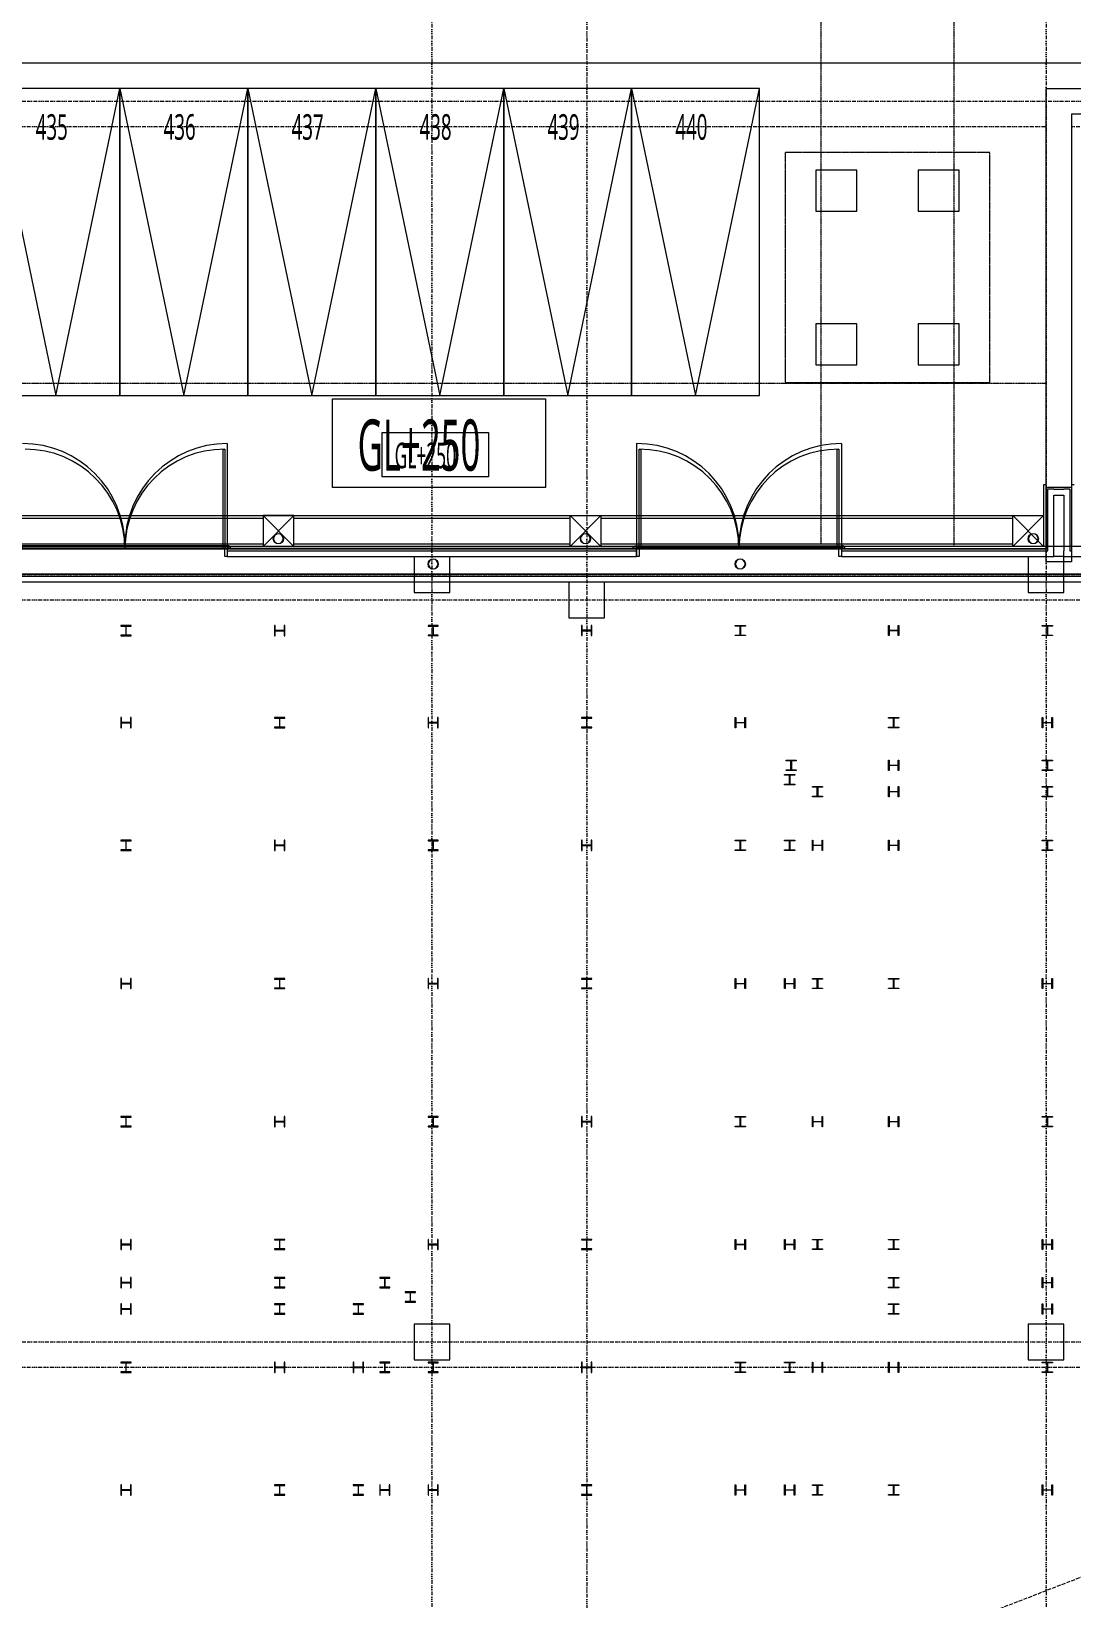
# Model space of a CAD drawing. Extents: x -168053 to 290600, y -560063 to 131745.
# Drawn here: x 128349 to 148676, y 70477 to 101111 of the extents above; entities that cross this region are included whole.
import ezdxf

# ---------------------------------------------------------------- set-up
doc = ezdxf.new("R2010")
doc.units = 0
doc.header["$LTSCALE"] = 250
doc.set_wipeout_variables(frame=1)
for name, pattern in [('H12PL1$0$DOTK1', [0.01, 0.005, -0.005]), ('H12PL1$0$HIDDEN', [0.4, 0.3, -0.1]), ('H12PL1$0$HIDDENK2', [0.05, 0.025, -0.025]), ('H12PL1$0$JJP_三點線', [0.9, 0.3, -0.15, 0, -0.15, 0, -0.15, 0, -0.15]), ('H12PL1$0$Wipeout_Contour', [1, 0, -1]), ('H12PL25$0$JJP_三點線', [0.9, 0.3, -0.15, 0, -0.15, 0, -0.15, 0, -0.15])]:
    doc.linetypes.add(name, pattern=pattern)
for name, color, linetype in [('H12PL1$0$A-OBJE-2D', 252, 'Continuous'), ('H12PL1$0$A-OBJE-MEP', 252, 'Continuous'), ('H12PL1$0$A-WALL-EX', 252, 'Continuous'), ('H12PL1$0$Door', 252, 'Continuous'), ('H12PL1$0$Hattch', 252, 'Continuous'), ('H12PL1$0$L10_14_200_LEVEL', 252, 'Continuous'), ('H12PL1$0$L10_14_DRAN', 252, 'Continuous'), ('H12PL1$0$L10_14_KABE1', 252, 'Continuous'), ('H12PL1$0$L10_14_LEVEL', 252, 'Continuous'), ('H12PL1$0$L10_14_PKG', 252, 'Continuous'), ('H12PL1$0$L10_14_PKG-NN', 252, 'Continuous'), ('H12PL1$0$L10_14_SIAGE1', 252, 'Continuous'), ('H12PL1$0$L10_14_SITE', 252, 'Continuous'), ('H12PL1$0$L10_14_SUGATA2', 252, 'Continuous'), ('H12PL1$0$L10_14_SUGATA3', 252, 'Continuous'), ('H12PL1$0$L10_14_SUGATAD', 252, 'Continuous'), ('H12PL1$0$L10_14_TATEGU1', 252, 'Continuous'), ('H12PL1$0$L10_14_TATEGU3', 252, 'Continuous'), ('H12PL1$0$L10_14_渡り廊下', 252, 'Continuous'), ('H12PL1$0$S-COL', 252, 'Continuous'), ('H12PL1$0$S-FNDN', 252, 'Continuous'), ('H12PL1$0$S-GRID', 252, 'Continuous'), ('H12PL25$0$A-OBJE-MEP', 252, 'Continuous'), ('H12PL25$0$A-WALL-EX', 252, 'Continuous'), ('H12PL25$0$S-COL', 252, 'Continuous'), ('H12PL25$0$S-GRID', 252, 'Continuous')]:
    doc.layers.add(name, color=color, linetype=linetype)
doc.styles.add('H12PL1$0$Standard', font='', dxfattribs={"width": 0.8})
doc.styles.get('H12PL1$0$Standard').set_extended_font_data('Microsoft JhengHei')

# ---------------------------------------------------------------- blocks, each defined once
blk = doc.blocks.new('H12PL25')
at = {"layer": 'H12PL25$0$A-OBJE-MEP', "lineweight": 0, "flags": 128}
for points in [[(136295, 90700, 1), (136105, 90700, 1)], [(142295, 90700, 1), (142105, 90700, 1)]]:
    blk.add_lwpolyline(points, format="xyb", close=True, dxfattribs=at)
at = {"layer": 'H12PL25$0$A-OBJE-MEP', "lineweight": 0}
for centre in [(136200, 90700), (142200, 90700)]:
    blk.add_circle(centre, 100, dxfattribs=at)
at = {"layer": 'H12PL25$0$A-WALL-EX', "lineweight": 0}
blk.add_line((127200, 90465), (151200, 90465), dxfattribs=at)
at = {"layer": 'H12PL25$0$A-WALL-EX', "lineweight": 0, "flags": 128}
for points in [[(127200, 90500), (151200, 90500)], [(127200, 90500), (151200, 90500)], [(127200, 90500), (151200, 90500)], [(151200, 90500), (127200, 90500)], [(127050, 90350), (151350, 90350)]]:
    blk.add_lwpolyline(points, dxfattribs=at)
at = {"layer": 'H12PL25$0$S-COL', "lineweight": 0, "flags": 128}
blk.add_lwpolyline([(138850, 90350), (138850, 89650), (139550, 89650), (139550, 90350)], dxfattribs=at)
for points in [[(130300, 89299.5), (130300, 89311.5), (130217, 89311.5, -0.41421356), (130204, 89324.5), (130204, 89474.5, -0.41421356), (130217, 89487.5), (130300, 89487.5), (130300, 89499.5), (130100, 89499.5), (130100, 89487.5), (130183, 89487.5, -0.41421356), (130196, 89474.5), (130196, 89324.5, -0.41421356), (130183, 89311.5), (130100, 89311.5), (130100, 89299.5)], [(133300, 89499.5), (133288, 89499.5), (133288, 89416.5, -0.41421356), (133275, 89403.5), (133125, 89403.5, -0.41421356), (133112, 89416.5), (133112, 89499.5), (133100, 89499.5), (133100, 89299.5), (133112, 89299.5), (133112, 89382.5, -0.41421356), (133125, 89395.5), (133275, 89395.5, -0.41421356), (133288, 89382.5), (133288, 89299.5), (133300, 89299.5)], [(136300, 89300), (136300, 89312), (136217, 89312, -0.41421356), (136204, 89325), (136204, 89475, -0.41421356), (136217, 89488), (136300, 89488), (136300, 89500), (136100, 89500), (136100, 89488), (136183, 89488, -0.41421356), (136196, 89475), (136196, 89325, -0.41421356), (136183, 89312), (136100, 89312), (136100, 89300)], [(139300, 89500), (139288, 89500), (139288, 89417, -0.41421356), (139275, 89404), (139125, 89404, -0.41421356), (139112, 89417), (139112, 89500), (139100, 89500), (139100, 89300), (139112, 89300), (139112, 89383, -0.41421356), (139125, 89396), (139275, 89396, -0.41421356), (139288, 89383), (139288, 89300), (139300, 89300)], [(142100, 89300), (142100, 89312), (142183, 89312, 0.41421356), (142196, 89325), (142196, 89475, 0.41421356), (142183, 89488), (142100, 89488), (142100, 89500), (142300, 89500), (142300, 89488), (142217, 89488, 0.41421356), (142204, 89475), (142204, 89325, 0.41421356), (142217, 89312), (142300, 89312), (142300, 89300)], [(145100, 89500), (145112, 89500), (145112, 89417, 0.41421356), (145125, 89404), (145275, 89404, 0.41421356), (145288, 89417), (145288, 89500), (145300, 89500), (145300, 89300), (145288, 89300), (145288, 89383, 0.41421356), (145275, 89396), (145125, 89396, 0.41421356), (145112, 89383), (145112, 89300), (145100, 89300)], [(148100, 89300), (148100, 89312), (148183, 89312, 0.41421356), (148196, 89325), (148196, 89475, 0.41421356), (148183, 89488), (148100, 89488), (148100, 89500), (148300, 89500), (148300, 89488), (148217, 89488, 0.41421356), (148204, 89475), (148204, 89325, 0.41421356), (148217, 89312), (148300, 89312), (148300, 89300)], [(130300, 87700), (130288, 87700), (130288, 87617, -0.41421356), (130275, 87604), (130125, 87604, -0.41421356), (130112, 87617), (130112, 87700), (130100, 87700), (130100, 87500), (130112, 87500), (130112, 87583, -0.41421356), (130125, 87596), (130275, 87596, -0.41421356), (130288, 87583), (130288, 87500), (130300, 87500)], [(133300, 87500), (133300, 87512), (133217, 87512, -0.41421356), (133204, 87525), (133204, 87675, -0.41421356), (133217, 87688), (133300, 87688), (133300, 87700), (133100, 87700), (133100, 87688), (133183, 87688, -0.41421356), (133196, 87675), (133196, 87525, -0.41421356), (133183, 87512), (133100, 87512), (133100, 87500)], [(136300, 87700), (136288, 87700), (136288, 87617, -0.41421356), (136275, 87604), (136125, 87604, -0.41421356), (136112, 87617), (136112, 87700), (136100, 87700), (136100, 87500), (136112, 87500), (136112, 87583, -0.41421356), (136125, 87596), (136275, 87596, -0.41421356), (136288, 87583), (136288, 87500), (136300, 87500)], [(139300, 87500), (139300, 87512), (139217, 87512, -0.41421356), (139204, 87525), (139204, 87675, -0.41421356), (139217, 87688), (139300, 87688), (139300, 87700), (139100, 87700), (139100, 87688), (139183, 87688, -0.41421356), (139196, 87675), (139196, 87525, -0.41421356), (139183, 87512), (139100, 87512), (139100, 87500)], [(142100, 87700), (142112, 87700), (142112, 87617, 0.41421356), (142125, 87604), (142275, 87604, 0.41421356), (142288, 87617), (142288, 87700), (142300, 87700), (142300, 87500), (142288, 87500), (142288, 87583, 0.41421356), (142275, 87596), (142125, 87596, 0.41421356), (142112, 87583), (142112, 87500), (142100, 87500)], [(145100, 87500), (145100, 87512), (145183, 87512, 0.41421356), (145196, 87525), (145196, 87675, 0.41421356), (145183, 87688), (145100, 87688), (145100, 87700), (145300, 87700), (145300, 87688), (145217, 87688, 0.41421356), (145204, 87675), (145204, 87525, 0.41421356), (145217, 87512), (145300, 87512), (145300, 87500)], [(148100, 87700), (148112, 87700), (148112, 87617, 0.41421356), (148125, 87604), (148275, 87604, 0.41421356), (148288, 87617), (148288, 87700), (148300, 87700), (148300, 87500), (148288, 87500), (148288, 87583, 0.41421356), (148275, 87596), (148125, 87596, 0.41421356), (148112, 87583), (148112, 87500), (148100, 87500)], [(143095, 86665), (143095, 86677), (143178, 86677, 0.41421356), (143191, 86690), (143191, 86840, 0.41421356), (143178, 86853), (143095, 86853), (143095, 86865), (143295, 86865), (143295, 86853), (143212, 86853, 0.41421356), (143199, 86840), (143199, 86690, 0.41421356), (143212, 86677), (143295, 86677), (143295, 86665)], [(145100, 86865), (145112, 86865), (145112, 86782, 0.41421356), (145125, 86769), (145275, 86769, 0.41421356), (145288, 86782), (145288, 86865), (145300, 86865), (145300, 86665), (145288, 86665), (145288, 86748, 0.41421356), (145275, 86761), (145125, 86761, 0.41421356), (145112, 86748), (145112, 86665), (145100, 86665)], [(148100, 86665), (148100, 86677), (148183, 86677, 0.41421356), (148196, 86690), (148196, 86840, 0.41421356), (148183, 86853), (148100, 86853), (148100, 86865), (148300, 86865), (148300, 86853), (148217, 86853, 0.41421356), (148204, 86840), (148204, 86690, 0.41421356), (148217, 86677), (148300, 86677), (148300, 86665)], [(143065, 86385), (143065, 86397), (143148, 86397, 0.41421356), (143161, 86410), (143161, 86560, 0.41421356), (143148, 86573), (143065, 86573), (143065, 86585), (143265, 86585), (143265, 86573), (143182, 86573, 0.41421356), (143169, 86560), (143169, 86410, 0.41421356), (143182, 86397), (143265, 86397), (143265, 86385)], [(143610, 86150), (143610, 86162), (143693, 86162, 0.41421356), (143706, 86175), (143706, 86325, 0.41421356), (143693, 86338), (143610, 86338), (143610, 86350), (143810, 86350), (143810, 86338), (143727, 86338, 0.41421356), (143714, 86325), (143714, 86175, 0.41421356), (143727, 86162), (143810, 86162), (143810, 86150)], [(145100, 86350), (145112, 86350), (145112, 86267, 0.41421356), (145125, 86254), (145275, 86254, 0.41421356), (145288, 86267), (145288, 86350), (145300, 86350), (145300, 86150), (145288, 86150), (145288, 86233, 0.41421356), (145275, 86246), (145125, 86246, 0.41421356), (145112, 86233), (145112, 86150), (145100, 86150)], [(148100, 86150), (148100, 86162), (148183, 86162, 0.41421356), (148196, 86175), (148196, 86325, 0.41421356), (148183, 86338), (148100, 86338), (148100, 86350), (148300, 86350), (148300, 86338), (148217, 86338, 0.41421356), (148204, 86325), (148204, 86175, 0.41421356), (148217, 86162), (148300, 86162), (148300, 86150)], [(130300, 85100), (130300, 85112), (130217, 85112, -0.41421356), (130204, 85125), (130204, 85275, -0.41421356), (130217, 85288), (130300, 85288), (130300, 85300), (130100, 85300), (130100, 85288), (130183, 85288, -0.41421356), (130196, 85275), (130196, 85125, -0.41421356), (130183, 85112), (130100, 85112), (130100, 85100)], [(133300, 85300), (133288, 85300), (133288, 85217, -0.41421356), (133275, 85204), (133125, 85204, -0.41421356), (133112, 85217), (133112, 85300), (133100, 85300), (133100, 85100), (133112, 85100), (133112, 85183, -0.41421356), (133125, 85196), (133275, 85196, -0.41421356), (133288, 85183), (133288, 85100), (133300, 85100)], [(136300, 85100), (136300, 85112), (136217, 85112, -0.41421356), (136204, 85125), (136204, 85275, -0.41421356), (136217, 85288), (136300, 85288), (136300, 85300), (136100, 85300), (136100, 85288), (136183, 85288, -0.41421356), (136196, 85275), (136196, 85125, -0.41421356), (136183, 85112), (136100, 85112), (136100, 85100)], [(139300, 85300), (139288, 85300), (139288, 85217, -0.41421356), (139275, 85204), (139125, 85204, -0.41421356), (139112, 85217), (139112, 85300), (139100, 85300), (139100, 85100), (139112, 85100), (139112, 85183, -0.41421356), (139125, 85196), (139275, 85196, -0.41421356), (139288, 85183), (139288, 85100), (139300, 85100)], [(142100, 85100), (142100, 85112), (142183, 85112, 0.41421356), (142196, 85125), (142196, 85275, 0.41421356), (142183, 85288), (142100, 85288), (142100, 85300), (142300, 85300), (142300, 85288), (142217, 85288, 0.41421356), (142204, 85275), (142204, 85125, 0.41421356), (142217, 85112), (142300, 85112), (142300, 85100)], [(143065, 85100), (143065, 85112), (143148, 85112, 0.41421356), (143161, 85125), (143161, 85275, 0.41421356), (143148, 85288), (143065, 85288), (143065, 85300), (143265, 85300), (143265, 85288), (143182, 85288, 0.41421356), (143169, 85275), (143169, 85125, 0.41421356), (143182, 85112), (143265, 85112), (143265, 85100)], [(143610, 85300), (143622, 85300), (143622, 85217, 0.41421356), (143635, 85204), (143785, 85204, 0.41421356), (143798, 85217), (143798, 85300), (143810, 85300), (143810, 85100), (143798, 85100), (143798, 85183, 0.41421356), (143785, 85196), (143635, 85196, 0.41421356), (143622, 85183), (143622, 85100), (143610, 85100)], [(145100, 85300), (145112, 85300), (145112, 85217, 0.41421356), (145125, 85204), (145275, 85204, 0.41421356), (145288, 85217), (145288, 85300), (145300, 85300), (145300, 85100), (145288, 85100), (145288, 85183, 0.41421356), (145275, 85196), (145125, 85196, 0.41421356), (145112, 85183), (145112, 85100), (145100, 85100)], [(148100, 85100), (148100, 85112), (148183, 85112, 0.41421356), (148196, 85125), (148196, 85275, 0.41421356), (148183, 85288), (148100, 85288), (148100, 85300), (148300, 85300), (148300, 85288), (148217, 85288, 0.41421356), (148204, 85275), (148204, 85125, 0.41421356), (148217, 85112), (148300, 85112), (148300, 85100)], [(130300, 82600), (130288, 82600), (130288, 82517, -0.41421356), (130275, 82504), (130125, 82504, -0.41421356), (130112, 82517), (130112, 82600), (130100, 82600), (130100, 82400), (130112, 82400), (130112, 82483, -0.41421356), (130125, 82496), (130275, 82496, -0.41421356), (130288, 82483), (130288, 82400), (130300, 82400)], [(133300, 82400), (133300, 82412), (133217, 82412, -0.41421356), (133204, 82425), (133204, 82575, -0.41421356), (133217, 82588), (133300, 82588), (133300, 82600), (133100, 82600), (133100, 82588), (133183, 82588, -0.41421356), (133196, 82575), (133196, 82425, -0.41421356), (133183, 82412), (133100, 82412), (133100, 82400)], [(136300, 82600), (136288, 82600), (136288, 82517, -0.41421356), (136275, 82504), (136125, 82504, -0.41421356), (136112, 82517), (136112, 82600), (136100, 82600), (136100, 82400), (136112, 82400), (136112, 82483, -0.41421356), (136125, 82496), (136275, 82496, -0.41421356), (136288, 82483), (136288, 82400), (136300, 82400)], [(139300, 82400), (139300, 82412), (139217, 82412, -0.41421356), (139204, 82425), (139204, 82575, -0.41421356), (139217, 82588), (139300, 82588), (139300, 82600), (139100, 82600), (139100, 82588), (139183, 82588, -0.41421356), (139196, 82575), (139196, 82425, -0.41421356), (139183, 82412), (139100, 82412), (139100, 82400)], [(142100, 82600), (142112, 82600), (142112, 82517, 0.41421356), (142125, 82504), (142275, 82504, 0.41421356), (142288, 82517), (142288, 82600), (142300, 82600), (142300, 82400), (142288, 82400), (142288, 82483, 0.41421356), (142275, 82496), (142125, 82496, 0.41421356), (142112, 82483), (142112, 82400), (142100, 82400)], [(143065, 82600), (143077, 82600), (143077, 82517, 0.41421356), (143090, 82504), (143240, 82504, 0.41421356), (143253, 82517), (143253, 82600), (143265, 82600), (143265, 82400), (143253, 82400), (143253, 82483, 0.41421356), (143240, 82496), (143090, 82496, 0.41421356), (143077, 82483), (143077, 82400), (143065, 82400)], [(143610, 82400), (143610, 82412), (143693, 82412, 0.41421356), (143706, 82425), (143706, 82575, 0.41421356), (143693, 82588), (143610, 82588), (143610, 82600), (143810, 82600), (143810, 82588), (143727, 82588, 0.41421356), (143714, 82575), (143714, 82425, 0.41421356), (143727, 82412), (143810, 82412), (143810, 82400)], [(145100, 82400), (145100, 82412), (145183, 82412, 0.41421356), (145196, 82425), (145196, 82575, 0.41421356), (145183, 82588), (145100, 82588), (145100, 82600), (145300, 82600), (145300, 82588), (145217, 82588, 0.41421356), (145204, 82575), (145204, 82425, 0.41421356), (145217, 82412), (145300, 82412), (145300, 82400)], [(148100, 82600), (148112, 82600), (148112, 82517, 0.41421356), (148125, 82504), (148275, 82504, 0.41421356), (148288, 82517), (148288, 82600), (148300, 82600), (148300, 82400), (148288, 82400), (148288, 82483, 0.41421356), (148275, 82496), (148125, 82496, 0.41421356), (148112, 82483), (148112, 82400), (148100, 82400)], [(130300, 79700), (130300, 79712), (130217, 79712, -0.41421356), (130204, 79725), (130204, 79875, -0.41421356), (130217, 79888), (130300, 79888), (130300, 79900), (130100, 79900), (130100, 79888), (130183, 79888, -0.41421356), (130196, 79875), (130196, 79725, -0.41421356), (130183, 79712), (130100, 79712), (130100, 79700)], [(133300, 79900), (133288, 79900), (133288, 79817, -0.41421356), (133275, 79804), (133125, 79804, -0.41421356), (133112, 79817), (133112, 79900), (133100, 79900), (133100, 79700), (133112, 79700), (133112, 79783, -0.41421356), (133125, 79796), (133275, 79796, -0.41421356), (133288, 79783), (133288, 79700), (133300, 79700)], [(136300, 79700), (136300, 79712), (136217, 79712, -0.41421356), (136204, 79725), (136204, 79875, -0.41421356), (136217, 79888), (136300, 79888), (136300, 79900), (136100, 79900), (136100, 79888), (136183, 79888, -0.41421356), (136196, 79875), (136196, 79725, -0.41421356), (136183, 79712), (136100, 79712), (136100, 79700)], [(139300, 79900), (139288, 79900), (139288, 79817, -0.41421356), (139275, 79804), (139125, 79804, -0.41421356), (139112, 79817), (139112, 79900), (139100, 79900), (139100, 79700), (139112, 79700), (139112, 79783, -0.41421356), (139125, 79796), (139275, 79796, -0.41421356), (139288, 79783), (139288, 79700), (139300, 79700)], [(142100, 79700), (142100, 79712), (142183, 79712, 0.41421356), (142196, 79725), (142196, 79875, 0.41421356), (142183, 79888), (142100, 79888), (142100, 79900), (142300, 79900), (142300, 79888), (142217, 79888, 0.41421356), (142204, 79875), (142204, 79725, 0.41421356), (142217, 79712), (142300, 79712), (142300, 79700)], [(143610, 79900), (143622, 79900), (143622, 79817, 0.41421356), (143635, 79804), (143785, 79804, 0.41421356), (143798, 79817), (143798, 79900), (143810, 79900), (143810, 79700), (143798, 79700), (143798, 79783, 0.41421356), (143785, 79796), (143635, 79796, 0.41421356), (143622, 79783), (143622, 79700), (143610, 79700)], [(145100, 79900), (145112, 79900), (145112, 79817, 0.41421356), (145125, 79804), (145275, 79804, 0.41421356), (145288, 79817), (145288, 79900), (145300, 79900), (145300, 79700), (145288, 79700), (145288, 79783, 0.41421356), (145275, 79796), (145125, 79796, 0.41421356), (145112, 79783), (145112, 79700), (145100, 79700)], [(148100, 79700), (148100, 79712), (148183, 79712, 0.41421356), (148196, 79725), (148196, 79875, 0.41421356), (148183, 79888), (148100, 79888), (148100, 79900), (148300, 79900), (148300, 79888), (148217, 79888, 0.41421356), (148204, 79875), (148204, 79725, 0.41421356), (148217, 79712), (148300, 79712), (148300, 79700)], [(130300, 77500), (130288, 77500), (130288, 77417, -0.41421356), (130275, 77404), (130125, 77404, -0.41421356), (130112, 77417), (130112, 77500), (130100, 77500), (130100, 77300), (130112, 77300), (130112, 77383, -0.41421356), (130125, 77396), (130275, 77396, -0.41421356), (130288, 77383), (130288, 77300), (130300, 77300)], [(133300, 77300), (133300, 77312), (133217, 77312, -0.41421356), (133204, 77325), (133204, 77475, -0.41421356), (133217, 77488), (133300, 77488), (133300, 77500), (133100, 77500), (133100, 77488), (133183, 77488, -0.41421356), (133196, 77475), (133196, 77325, -0.41421356), (133183, 77312), (133100, 77312), (133100, 77300)], [(136300, 77500), (136288, 77500), (136288, 77417, -0.41421356), (136275, 77404), (136125, 77404, -0.41421356), (136112, 77417), (136112, 77500), (136100, 77500), (136100, 77300), (136112, 77300), (136112, 77383, -0.41421356), (136125, 77396), (136275, 77396, -0.41421356), (136288, 77383), (136288, 77300), (136300, 77300)], [(139300, 77300), (139300, 77312), (139217, 77312, -0.41421356), (139204, 77325), (139204, 77475, -0.41421356), (139217, 77488), (139300, 77488), (139300, 77500), (139100, 77500), (139100, 77488), (139183, 77488, -0.41421356), (139196, 77475), (139196, 77325, -0.41421356), (139183, 77312), (139100, 77312), (139100, 77300)], [(142100, 77500), (142112, 77500), (142112, 77417, 0.41421356), (142125, 77404), (142275, 77404, 0.41421356), (142288, 77417), (142288, 77500), (142300, 77500), (142300, 77300), (142288, 77300), (142288, 77383, 0.41421356), (142275, 77396), (142125, 77396, 0.41421356), (142112, 77383), (142112, 77300), (142100, 77300)], [(143065, 77500), (143077, 77500), (143077, 77417, 0.41421356), (143090, 77404), (143240, 77404, 0.41421356), (143253, 77417), (143253, 77500), (143265, 77500), (143265, 77300), (143253, 77300), (143253, 77383, 0.41421356), (143240, 77396), (143090, 77396, 0.41421356), (143077, 77383), (143077, 77300), (143065, 77300)], [(143610, 77300), (143610, 77312), (143693, 77312, 0.41421356), (143706, 77325), (143706, 77475, 0.41421356), (143693, 77488), (143610, 77488), (143610, 77500), (143810, 77500), (143810, 77488), (143727, 77488, 0.41421356), (143714, 77475), (143714, 77325, 0.41421356), (143727, 77312), (143810, 77312), (143810, 77300)], [(145100, 77300), (145100, 77312), (145183, 77312, 0.41421356), (145196, 77325), (145196, 77475, 0.41421356), (145183, 77488), (145100, 77488), (145100, 77500), (145300, 77500), (145300, 77488), (145217, 77488, 0.41421356), (145204, 77475), (145204, 77325, 0.41421356), (145217, 77312), (145300, 77312), (145300, 77300)], [(148100, 77500), (148112, 77500), (148112, 77417, 0.41421356), (148125, 77404), (148275, 77404, 0.41421356), (148288, 77417), (148288, 77500), (148300, 77500), (148300, 77300), (148288, 77300), (148288, 77383, 0.41421356), (148275, 77396), (148125, 77396, 0.41421356), (148112, 77383), (148112, 77300), (148100, 77300)], [(130300, 76755), (130288, 76755), (130288, 76672, -0.41421356), (130275, 76659), (130125, 76659, -0.41421356), (130112, 76672), (130112, 76755), (130100, 76755), (130100, 76555), (130112, 76555), (130112, 76638, -0.41421356), (130125, 76651), (130275, 76651, -0.41421356), (130288, 76638), (130288, 76555), (130300, 76555)], [(133300, 76555), (133300, 76567), (133217, 76567, -0.41421356), (133204, 76580), (133204, 76730, -0.41421356), (133217, 76743), (133300, 76743), (133300, 76755), (133100, 76755), (133100, 76743), (133183, 76743, -0.41421356), (133196, 76730), (133196, 76580, -0.41421356), (133183, 76567), (133100, 76567), (133100, 76555)], [(135355, 76555), (135355, 76567), (135272, 76567, -0.41421356), (135259, 76580), (135259, 76730, -0.41421356), (135272, 76743), (135355, 76743), (135355, 76755), (135155, 76755), (135155, 76743), (135238, 76743, -0.41421356), (135251, 76730), (135251, 76580, -0.41421356), (135238, 76567), (135155, 76567), (135155, 76555)], [(145100, 76555), (145100, 76567), (145183, 76567, 0.41421356), (145196, 76580), (145196, 76730, 0.41421356), (145183, 76743), (145100, 76743), (145100, 76755), (145300, 76755), (145300, 76743), (145217, 76743, 0.41421356), (145204, 76730), (145204, 76580, 0.41421356), (145217, 76567), (145300, 76567), (145300, 76555)], [(148100, 76755), (148112, 76755), (148112, 76672, 0.41421356), (148125, 76659), (148275, 76659, 0.41421356), (148288, 76672), (148288, 76755), (148300, 76755), (148300, 76555), (148288, 76555), (148288, 76638, 0.41421356), (148275, 76651), (148125, 76651, 0.41421356), (148112, 76638), (148112, 76555), (148100, 76555)], [(135855, 76275), (135855, 76287), (135772, 76287, -0.41421356), (135759, 76300), (135759, 76450, -0.41421356), (135772, 76463), (135855, 76463), (135855, 76475), (135655, 76475), (135655, 76463), (135738, 76463, -0.41421356), (135751, 76450), (135751, 76300, -0.41421356), (135738, 76287), (135655, 76287), (135655, 76275)], [(130300, 76240), (130288, 76240), (130288, 76157, -0.41421356), (130275, 76144), (130125, 76144, -0.41421356), (130112, 76157), (130112, 76240), (130100, 76240), (130100, 76040), (130112, 76040), (130112, 76123, -0.41421356), (130125, 76136), (130275, 76136, -0.41421356), (130288, 76123), (130288, 76040), (130300, 76040)], [(133300, 76040), (133300, 76052), (133217, 76052, -0.41421356), (133204, 76065), (133204, 76215, -0.41421356), (133217, 76228), (133300, 76228), (133300, 76240), (133100, 76240), (133100, 76228), (133183, 76228, -0.41421356), (133196, 76215), (133196, 76065, -0.41421356), (133183, 76052), (133100, 76052), (133100, 76040)], [(134840, 76040), (134840, 76052), (134757, 76052, -0.41421356), (134744, 76065), (134744, 76215, -0.41421356), (134757, 76228), (134840, 76228), (134840, 76240), (134640, 76240), (134640, 76228), (134723, 76228, -0.41421356), (134736, 76215), (134736, 76065, -0.41421356), (134723, 76052), (134640, 76052), (134640, 76040)], [(145100, 76040), (145100, 76052), (145183, 76052, 0.41421356), (145196, 76065), (145196, 76215, 0.41421356), (145183, 76228), (145100, 76228), (145100, 76240), (145300, 76240), (145300, 76228), (145217, 76228, 0.41421356), (145204, 76215), (145204, 76065, 0.41421356), (145217, 76052), (145300, 76052), (145300, 76040)], [(148100, 76240), (148112, 76240), (148112, 76157, 0.41421356), (148125, 76144), (148275, 76144, 0.41421356), (148288, 76157), (148288, 76240), (148300, 76240), (148300, 76040), (148288, 76040), (148288, 76123, 0.41421356), (148275, 76136), (148125, 76136, 0.41421356), (148112, 76123), (148112, 76040), (148100, 76040)], [(130300, 74900), (130300, 74912), (130217, 74912, -0.41421356), (130204, 74925), (130204, 75075, -0.41421356), (130217, 75088), (130300, 75088), (130300, 75100), (130100, 75100), (130100, 75088), (130183, 75088, -0.41421356), (130196, 75075), (130196, 74925, -0.41421356), (130183, 74912), (130100, 74912), (130100, 74900)], [(133300, 75100), (133288, 75100), (133288, 75017, -0.41421356), (133275, 75004), (133125, 75004, -0.41421356), (133112, 75017), (133112, 75100), (133100, 75100), (133100, 74900), (133112, 74900), (133112, 74983, -0.41421356), (133125, 74996), (133275, 74996, -0.41421356), (133288, 74983), (133288, 74900), (133300, 74900)], [(134840, 75100), (134828, 75100), (134828, 75017, -0.41421356), (134815, 75004), (134665, 75004, -0.41421356), (134652, 75017), (134652, 75100), (134640, 75100), (134640, 74900), (134652, 74900), (134652, 74983, -0.41421356), (134665, 74996), (134815, 74996, -0.41421356), (134828, 74983), (134828, 74900), (134840, 74900)], [(135355, 74900), (135355, 74912), (135272, 74912, -0.41421356), (135259, 74925), (135259, 75075, -0.41421356), (135272, 75088), (135355, 75088), (135355, 75100), (135155, 75100), (135155, 75088), (135238, 75088, -0.41421356), (135251, 75075), (135251, 74925, -0.41421356), (135238, 74912), (135155, 74912), (135155, 74900)], [(136300, 74900), (136300, 74912), (136217, 74912, -0.41421356), (136204, 74925), (136204, 75075, -0.41421356), (136217, 75088), (136300, 75088), (136300, 75100), (136100, 75100), (136100, 75088), (136183, 75088, -0.41421356), (136196, 75075), (136196, 74925, -0.41421356), (136183, 74912), (136100, 74912), (136100, 74900)], [(139300, 75100), (139288, 75100), (139288, 75017, -0.41421356), (139275, 75004), (139125, 75004, -0.41421356), (139112, 75017), (139112, 75100), (139100, 75100), (139100, 74900), (139112, 74900), (139112, 74983, -0.41421356), (139125, 74996), (139275, 74996, -0.41421356), (139288, 74983), (139288, 74900), (139300, 74900)], [(142100, 74900), (142100, 74912), (142183, 74912, 0.41421356), (142196, 74925), (142196, 75075, 0.41421356), (142183, 75088), (142100, 75088), (142100, 75100), (142300, 75100), (142300, 75088), (142217, 75088, 0.41421356), (142204, 75075), (142204, 74925, 0.41421356), (142217, 74912), (142300, 74912), (142300, 74900)], [(143065, 74900), (143065, 74912), (143148, 74912, 0.41421356), (143161, 74925), (143161, 75075, 0.41421356), (143148, 75088), (143065, 75088), (143065, 75100), (143265, 75100), (143265, 75088), (143182, 75088, 0.41421356), (143169, 75075), (143169, 74925, 0.41421356), (143182, 74912), (143265, 74912), (143265, 74900)], [(143610, 75100), (143622, 75100), (143622, 75017, 0.41421356), (143635, 75004), (143785, 75004, 0.41421356), (143798, 75017), (143798, 75100), (143810, 75100), (143810, 74900), (143798, 74900), (143798, 74983, 0.41421356), (143785, 74996), (143635, 74996, 0.41421356), (143622, 74983), (143622, 74900), (143610, 74900)], [(145100, 75100), (145112, 75100), (145112, 75017, 0.41421356), (145125, 75004), (145275, 75004, 0.41421356), (145288, 75017), (145288, 75100), (145300, 75100), (145300, 74900), (145288, 74900), (145288, 74983, 0.41421356), (145275, 74996), (145125, 74996, 0.41421356), (145112, 74983), (145112, 74900), (145100, 74900)], [(148100, 74900), (148100, 74912), (148183, 74912, 0.41421356), (148196, 74925), (148196, 75075, 0.41421356), (148183, 75088), (148100, 75088), (148100, 75100), (148300, 75100), (148300, 75088), (148217, 75088, 0.41421356), (148204, 75075), (148204, 74925, 0.41421356), (148217, 74912), (148300, 74912), (148300, 74900)], [(130300, 72700), (130288, 72700), (130288, 72617, -0.41421356), (130275, 72604), (130125, 72604, -0.41421356), (130112, 72617), (130112, 72700), (130100, 72700), (130100, 72500), (130112, 72500), (130112, 72583, -0.41421356), (130125, 72596), (130275, 72596, -0.41421356), (130288, 72583), (130288, 72500), (130300, 72500)], [(133300, 72500), (133300, 72512), (133217, 72512, -0.41421356), (133204, 72525), (133204, 72675, -0.41421356), (133217, 72688), (133300, 72688), (133300, 72700), (133100, 72700), (133100, 72688), (133183, 72688, -0.41421356), (133196, 72675), (133196, 72525, -0.41421356), (133183, 72512), (133100, 72512), (133100, 72500)], [(134840, 72502), (134840, 72514), (134757, 72514, -0.41421356), (134744, 72527), (134744, 72677, -0.41421356), (134757, 72690), (134840, 72690), (134840, 72702), (134640, 72702), (134640, 72690), (134723, 72690, -0.41421356), (134736, 72677), (134736, 72527, -0.41421356), (134723, 72514), (134640, 72514), (134640, 72502)], [(135355, 72700), (135343, 72700), (135343, 72617, -0.41421356), (135330, 72604), (135180, 72604, -0.41421356), (135167, 72617), (135167, 72700), (135155, 72700), (135155, 72500), (135167, 72500), (135167, 72583, -0.41421356), (135180, 72596), (135330, 72596, -0.41421356), (135343, 72583), (135343, 72500), (135355, 72500)], [(136300, 72700), (136288, 72700), (136288, 72617, -0.41421356), (136275, 72604), (136125, 72604, -0.41421356), (136112, 72617), (136112, 72700), (136100, 72700), (136100, 72500), (136112, 72500), (136112, 72583, -0.41421356), (136125, 72596), (136275, 72596, -0.41421356), (136288, 72583), (136288, 72500), (136300, 72500)], [(139300, 72500), (139300, 72512), (139217, 72512, -0.41421356), (139204, 72525), (139204, 72675, -0.41421356), (139217, 72688), (139300, 72688), (139300, 72700), (139100, 72700), (139100, 72688), (139183, 72688, -0.41421356), (139196, 72675), (139196, 72525, -0.41421356), (139183, 72512), (139100, 72512), (139100, 72500)], [(142100, 72700), (142112, 72700), (142112, 72617, 0.41421356), (142125, 72604), (142275, 72604, 0.41421356), (142288, 72617), (142288, 72700), (142300, 72700), (142300, 72500), (142288, 72500), (142288, 72583, 0.41421356), (142275, 72596), (142125, 72596, 0.41421356), (142112, 72583), (142112, 72500), (142100, 72500)], [(143065, 72700), (143077, 72700), (143077, 72617, 0.41421356), (143090, 72604), (143240, 72604, 0.41421356), (143253, 72617), (143253, 72700), (143265, 72700), (143265, 72500), (143253, 72500), (143253, 72583, 0.41421356), (143240, 72596), (143090, 72596, 0.41421356), (143077, 72583), (143077, 72500), (143065, 72500)], [(143610, 72500), (143610, 72512), (143693, 72512, 0.41421356), (143706, 72525), (143706, 72675, 0.41421356), (143693, 72688), (143610, 72688), (143610, 72700), (143810, 72700), (143810, 72688), (143727, 72688, 0.41421356), (143714, 72675), (143714, 72525, 0.41421356), (143727, 72512), (143810, 72512), (143810, 72500)], [(145100, 72500), (145100, 72512), (145183, 72512, 0.41421356), (145196, 72525), (145196, 72675, 0.41421356), (145183, 72688), (145100, 72688), (145100, 72700), (145300, 72700), (145300, 72688), (145217, 72688, 0.41421356), (145204, 72675), (145204, 72525, 0.41421356), (145217, 72512), (145300, 72512), (145300, 72500)], [(148100, 72700), (148112, 72700), (148112, 72617, 0.41421356), (148125, 72604), (148275, 72604, 0.41421356), (148288, 72617), (148288, 72700), (148300, 72700), (148300, 72500), (148288, 72500), (148288, 72583, 0.41421356), (148275, 72596), (148125, 72596, 0.41421356), (148112, 72583), (148112, 72500), (148100, 72500)]]:
    blk.add_lwpolyline(points, format="xyb", close=True, dxfattribs=at)
at = {"layer": 'H12PL25$0$S-GRID', "linetype": 'H12PL25$0$JJP_三點線', "lineweight": 0}
for p, q in [((139200, 128250), (139200, -28000)), ((-29000, 99250), (289600, 99250)), ((-29000, 90000), (289600, 90000)), ((-29000, 75000), (289600, 75000))]:
    blk.add_line(p, q, dxfattribs=at)
blk = doc.blocks.new('H12PL1')
at = {"layer": 'H12PL1$0$A-OBJE-2D', "linetype": 'H12PL1$0$HIDDEN', "lineweight": 0}
blk.add_line((18450, 18700), (192000, 85950), dxfattribs=at)
at = {"layer": 'H12PL1$0$A-OBJE-MEP', "lineweight": 0, "flags": 128}
for points in [[(136295, 90700, 1), (136105, 90700, 1)], [(142295, 90700, 1), (142105, 90700, 1)], [(151045, 90700, 1), (150855, 90700, 1)]]:
    blk.add_lwpolyline(points, format="xyb", close=True, dxfattribs=at)
at = {"layer": 'H12PL1$0$A-OBJE-MEP', "lineweight": 0}
for centre in [(136200, 90700), (142200, 90700)]:
    blk.add_circle(centre, 100, dxfattribs=at)
at = {"layer": 'H12PL1$0$A-WALL-EX', "lineweight": 0}
for p, q in [((135200, 90500), (135200, 90350)), ((135200, 90465), (143200, 90465)), ((143200, 90500), (143200, 90350)), ((147200, 90500), (147200, 90350))]:
    blk.add_line(p, q, dxfattribs=at)
at = {"layer": 'H12PL1$0$A-WALL-EX', "lineweight": 0, "flags": 128}
for points in [[(135180, 90500), (143200, 90500)], [(135180, 90500), (143200, 90500)], [(135180, 90500), (143200, 90500)], [(135180, 90500), (143200, 90500)], [(143200, 90500), (135200, 90500)], [(135200, 90350), (143200, 90350)]]:
    blk.add_lwpolyline(points, dxfattribs=at)
at = {"layer": 'H12PL1$0$Door', "lineweight": 0}
for p, q in [((135120, 90500), (135120, 92450)), ((135120, 92450), (135150, 92450)), ((135150, 92450), (135150, 90500)), ((143250, 90500), (143250, 92450)), ((143250, 92450), (143280, 92450)), ((143280, 92450), (143280, 90500)), ((147120, 90500), (147120, 92450)), ((147120, 92450), (147150, 92450)), ((147150, 92450), (147150, 90500)), ((135150, 90500), (135120, 90500)), ((135150, 90500), (135200, 90500)), ((135150, 90350), (135150, 90500)), ((135200, 90500), (135200, 90350)), ((143200, 90500), (143250, 90500)), ((143200, 90350), (143200, 90500)), ((143280, 90500), (143250, 90500)), ((143250, 90500), (143250, 90350)), ((147150, 90500), (147120, 90500)), ((147150, 90500), (147200, 90500)), ((147150, 90350), (147150, 90500)), ((147200, 90500), (147200, 90350)), ((135200, 90350), (135150, 90350)), ((143250, 90350), (143200, 90350)), ((147200, 90350), (147150, 90350))]:
    blk.add_line(p, q, dxfattribs=at)
for centre, start, end in [((131250, 90500), 0, 90), ((135150, 90500), 90, 180), ((143250, 90500), 0, 90), ((147150, 90500), 90, 180)]:
    blk.add_arc(centre, 1950, start, end, dxfattribs=at)
at = {"layer": 'H12PL1$0$L10_14_200_LEVEL', "lineweight": 0, "flags": 128}
blk.add_lwpolyline([(138225.27, 92778.32), (140306.35, 92778.32), (140306.35, 91910.44), (138225.27, 91910.44)], close=True, dxfattribs=at)
at = {"layer": 'H12PL1$0$L10_14_DRAN', "lineweight": 0}
for centre in [(136200, 90700), (142200, 90700), (150950, 90700)]:
    blk.add_circle(centre, 100, dxfattribs=at)
at = {"layer": 'H12PL1$0$L10_14_KABE1', "lineweight": 0}
for p, q in [((151750, 91750), (151150, 91750)), ((151150, 91750), (151150, 90550)), ((135265, 90550), (143135, 90550)), ((135265, 90500), (135265, 90550)), ((143135, 90500), (143135, 90550)), ((151150, 90550), (147265, 90550)), ((147265, 90500), (147265, 90550))]:
    blk.add_line(p, q, dxfattribs=at)
at = {"layer": 'H12PL1$0$L10_14_LEVEL', "lineweight": 0, "flags": 128}
blk.add_lwpolyline([(137255.96, 93433.83), (141418.13, 93433.83), (141418.13, 91698.06), (137255.96, 91698.06)], close=True, dxfattribs=at)
at = {"layer": 'H12PL1$0$L10_14_PKG', "lineweight": 0, "flags": 128}
for points in [[(130602.64, 99500), (131852.64, 93500), (133102.64, 99500)], [(133102.64, 99500), (134352.64, 93500), (135602.64, 99500)], [(135602.64, 99500), (136852.64, 93500), (138102.64, 99500)], [(138102.64, 99500), (139352.64, 93500), (140602.64, 99500)], [(140602.64, 99500), (141852.64, 93500), (143102.64, 99500)], [(143102.64, 99500), (144352.64, 93500), (145602.64, 99500)]]:
    blk.add_lwpolyline(points, dxfattribs=at)
for points in [[(130602.64, 99500), (130602.64, 93500), (133102.64, 93500), (133102.64, 99500)], [(133102.64, 99500), (133102.64, 93500), (135602.64, 93500), (135602.64, 99500)], [(135602.64, 99500), (135602.64, 93500), (138102.64, 93500), (138102.64, 99500)], [(138102.64, 99500), (138102.64, 93500), (140602.64, 93500), (140602.64, 99500)], [(140602.64, 99500), (140602.64, 93500), (143102.64, 93500), (143102.64, 99500)], [(143102.64, 99500), (143102.64, 93500), (145602.64, 93500), (145602.64, 99500)]]:
    blk.add_lwpolyline(points, close=True, dxfattribs=at)
at = {"layer": 'H12PL1$0$L10_14_SIAGE1', "lineweight": 0}
for p, q in [((135265, 90550), (135240, 90550)), ((143130, 90550), (143160, 90550)), ((147265, 90550), (147240, 90550))]:
    blk.add_line(p, q, dxfattribs=at)
at = {"layer": 'H12PL1$0$L10_14_SITE', "lineweight": 0}
blk.add_line((25250, 100000), (193700, 100000), dxfattribs=at)
at = {"layer": 'H12PL1$0$L10_14_SUGATA2', "lineweight": 0}
for p, q in [((151500, 91750), (151500, 98060)), ((151500, 98060), (151700, 98060))]:
    blk.add_line(p, q, dxfattribs=at)
at = {"layer": 'H12PL1$0$L10_14_SUGATA3', "lineweight": 0}
for p, q in [((151500, 99260), (151500, 99500)), ((151500, 99500), (154540, 99500)), ((151500, 98060), (151500, 99260)), ((127250, 91150), (151150, 91150)), ((127850, 91100), (135900, 91100)), ((135900, 91150), (136500, 90550)), ((135900, 90550), (136500, 91150)), ((136500, 91100), (141900, 91100)), ((142500, 91150), (141900, 90550)), ((142500, 90550), (141900, 91150)), ((142500, 91100), (150550, 91100)), ((151150, 91150), (150550, 90550)), ((151150, 90550), (150550, 91150)), ((127850, 90600), (135900, 90600)), ((136500, 90600), (141900, 90600)), ((142500, 90600), (150550, 90600))]:
    blk.add_line(p, q, dxfattribs=at)
at = {"layer": 'H12PL1$0$L10_14_SUGATA3', "lineweight": 0, "flags": 128}
for points in [[(146700, 97900), (146700, 97100), (147500, 97100), (147500, 97900)], [(148700, 97900), (148700, 97100), (149500, 97100), (149500, 97900)], [(146700, 94900), (146700, 94100), (147500, 94100), (147500, 94900)], [(148700, 94900), (148700, 94100), (149500, 94100), (149500, 94900)], [(135900, 90550), (136500, 90550), (136500, 91150), (135900, 91150)], [(142500, 90550), (141900, 90550), (141900, 91150), (142500, 91150)], [(151150, 90550), (150550, 90550), (150550, 91150), (151150, 91150)]]:
    blk.add_lwpolyline(points, close=True, dxfattribs=at)
at = {"layer": 'H12PL1$0$L10_14_SUGATAD', "linetype": 'H12PL1$0$DOTK1', "lineweight": 0}
blk.add_line((151500, 93730), (126900, 93730), dxfattribs=at)
at = {"layer": 'H12PL1$0$L10_14_SUGATAD', "linetype": 'H12PL1$0$HIDDENK2', "lineweight": 0, "flags": 128}
blk.add_lwpolyline([(150100, 98250), (146100, 98250), (146100, 93750), (150100, 93750)], close=True, dxfattribs=at)
at = {"layer": 'H12PL1$0$L10_14_TATEGU1', "lineweight": 0, "flags": 128}
for points in [[(135240, 90525), (135240, 90560), (135215, 90560), (135215, 90515), (135200, 90515), (135200, 90500)], [(143160, 90525), (143160, 90560), (143185, 90560), (143185, 90515), (143200, 90515), (143200, 90500)], [(147240, 90525), (147240, 90560), (147215, 90560), (147215, 90515), (147200, 90515), (147200, 90500)]]:
    blk.add_lwpolyline(points, dxfattribs=at)
at = {"layer": 'H12PL1$0$L10_14_TATEGU3', "lineweight": 0}
for p, q in [((135200, 92560), (135200, 90560)), ((143200, 92560), (143200, 90560)), ((147200, 92560), (147200, 90560)), ((133200, 90700), (133200, 90500)), ((145200, 90700), (145200, 90500))]:
    blk.add_line(p, q, dxfattribs=at)
at = {"layer": 'H12PL1$0$L10_14_TATEGU3', "lineweight": 0, "flags": 128}
for points in [[(135210, 90560), (131190, 90560), (131190, 90520), (135210, 90520)], [(143190, 90560), (147210, 90560), (147210, 90520), (143190, 90520)]]:
    blk.add_lwpolyline(points, close=True, dxfattribs=at)
at = {"layer": 'H12PL1$0$L10_14_TATEGU3', "lineweight": 0}
for centre, start, end in [((131200, 90560), 0, 90), ((135200, 90560), 90, 180), ((143200, 90560), 0, 90), ((147200, 90560), 90, 180)]:
    blk.add_arc(centre, 2000, start, end, dxfattribs=at)
at = {"layer": 'H12PL1$0$L10_14_渡り廊下', "linetype": 'H12PL1$0$DOTK1', "lineweight": 0}
for p, q in [((146800, 114950), (146800, 90600)), ((149400, 114950), (149400, 90550))]:
    blk.add_line(p, q, dxfattribs=at)
at = {"layer": 'H12PL1$0$S-COL', "lineweight": 0, "flags": 128}
for points in [[(146700, 97100), (147500, 97100), (147500, 97900), (146700, 97900)], [(148700, 97100), (149500, 97100), (149500, 97900), (148700, 97900)], [(146700, 94100), (147500, 94100), (147500, 94900), (146700, 94900)], [(148700, 94100), (149500, 94100), (149500, 94900), (148700, 94900)], [(138850, 74650), (139550, 74650), (139550, 75350), (138850, 75350)], [(150850, 74650), (151550, 74650), (151550, 75350), (150850, 75350)]]:
    blk.add_lwpolyline(points, close=True, dxfattribs=at)
blk.add_lwpolyline([(138850, 90350), (138850, 89650), (139550, 89650), (139550, 90350)], dxfattribs=at)
at = {"layer": 'H12PL1$0$S-GRID', "linetype": 'H12PL1$0$JJP_三點線', "lineweight": 0}
for p, q in [((139200, 128250), (139200, -28000)), ((-29000, 90000), (289600, 90000)), ((-29000, 75000), (289600, 75000))]:
    blk.add_line(p, q, dxfattribs=at)
at = {"layer": 'H12PL1$0$L10_14_200_LEVEL', "linetype": 'Continuous', "lineweight": 0, "insert": (138471.31, 92322.52), "char_height": 500, "attachment_point": 4, "style": 'H12PL1$0$Standard'}
blk.add_mtext('\\A1;{\\W0.52;GL+250}', dxfattribs=at)
at = {"layer": 'H12PL1$0$L10_14_LEVEL', "linetype": 'Continuous', "lineweight": 0, "insert": (137748.04, 92522.21), "char_height": 1000, "attachment_point": 4, "style": 'H12PL1$0$Standard'}
blk.add_mtext('\\A1;{\\W0.52;GL+250}', dxfattribs=at)
at = {"layer": 'H12PL1$0$L10_14_PKG-NN', "linetype": 'Continuous', "lineweight": 0, "char_height": 500, "attachment_point": 4, "style": 'H12PL1$0$Standard'}
for s, insert in [('\\A1;{\\W0.56;435}', (131457.61, 98743.93)), ('\\A1;{\\W0.56;436}', (133957.61, 98743.93)), ('\\A1;{\\W0.56;437}', (136457.61, 98743.93)), ('\\A1;{\\W0.56;438}', (138957.61, 98743.93)), ('\\A1;{\\W0.56;439}', (141457.61, 98743.93)), ('\\A1;{\\W0.56;440}', (143957.61, 98743.93))]:
    blk.add_mtext(s, dxfattribs=dict(at, insert=insert))
at = {"linetype": 'H12PL1$0$Wipeout_Contour', "lineweight": 0, "ltscale": 157673.726295}
blk.add_wipeout([(151200, 99500), (193750, 99500), (193750, 90280), (193250, 90280), (193250, 99000), (151700, 99000), (151700, 90250), (151200, 90250)], dxfattribs=at).dxf.layer = 'H12PL1$0$Hattch'
at = {"layer": 'H12PL1$0$A-OBJE-MEP', "lineweight": 0}
blk.add_circle((150950, 90700), 100, dxfattribs=at)
at = {"layer": 'H12PL1$0$A-WALL-EX', "lineweight": 0}
for p, q in [((151350, 91665), (151235, 91665)), ((151235, 90500), (151235, 91665)), ((151350, 91665), (151235, 91665)), ((151350, 91665), (151550, 91665)), ((151665, 91665), (151550, 91665)), ((151665, 91665), (151550, 91665)), ((151665, 91665), (151665, 90500)), ((147200, 90465), (151200, 90465)), ((151200, 90465), (151235, 90465)), ((151235, 90465), (151235, 90500)), ((151235, 90465), (151235, 90500)), ((151665, 90500), (151665, 90465)), ((151665, 90500), (151665, 90465)), ((151665, 90465), (151700, 90465))]:
    blk.add_line(p, q, dxfattribs=at)
at = {"layer": 'H12PL1$0$A-WALL-EX', "lineweight": 0, "flags": 128}
for points in [[(151200, 91700), (151235, 91700)], [(151200, 91700), (151200, 90500)], [(151665, 91700), (151235, 91700)], [(151700, 91700), (151665, 91700)], [(151350, 90465), (151350, 91550)], [(151350, 91550), (151550, 91550)], [(151550, 91550), (151550, 90465)], [(127200, 90500), (151200, 90500)], [(127200, 90500), (151200, 90500)], [(127200, 90500), (151200, 90500)], [(151200, 90500), (147200, 90500)], [(147200, 90500), (151200, 90500)], [(147200, 90500), (151200, 90500)], [(147200, 90500), (151200, 90500)], [(147200, 90500), (151200, 90500)], [(151350, 90350), (151350, 90465)], [(151550, 90350), (151550, 90465)], [(147200, 90350), (151350, 90350)], [(151550, 90350), (243635, 90350)]]:
    blk.add_lwpolyline(points, dxfattribs=at)
at = {"layer": 'H12PL1$0$Hattch', "lineweight": 0, "flags": 128}
blk.add_lwpolyline([(151200, 99500), (193750, 99500), (193750, 90280), (193250, 90280), (193250, 99000), (151700, 99000), (151700, 90250), (151200, 90250)], close=True, dxfattribs=at)
at = {"layer": 'H12PL1$0$S-COL', "lineweight": 0, "flags": 128}
blk.add_lwpolyline([(150850, 90350), (150850, 89650), (151550, 89650), (151550, 90350), (151350, 90350)], dxfattribs=at)
at = {"layer": 'H12PL1$0$S-FNDN', "lineweight": 0, "flags": 128}
blk.add_lwpolyline([(110700, 45300), (119350, 45300), (119350, -550), (126650, -550), (126650, -2700), (151750, -2700), (151750, -550), (159050, -550), (159050, 45300), (166725, 45300), (166725, 50030), (159050, 50030), (159050, 90550), (119350, 90550), (119350, 50030), (110700, 50030)], close=True, dxfattribs=at)
at = {"layer": 'H12PL1$0$S-GRID', "linetype": 'H12PL1$0$JJP_三點線', "lineweight": 0}
for p, q in [((151200, 128250), (151200, -28000)), ((-29000, 99250), (289600, 99250))]:
    blk.add_line(p, q, dxfattribs=at)

msp = doc.modelspace()

# ---------------------------------------------------------------- block references
msp.add_blockref('H12PL25', (0, 0))

# ---------------------------------------------------------------- next in the draw order: block references
msp.add_blockref('H12PL1', (-3024, 495))

doc.saveas('drawing.dxf')
